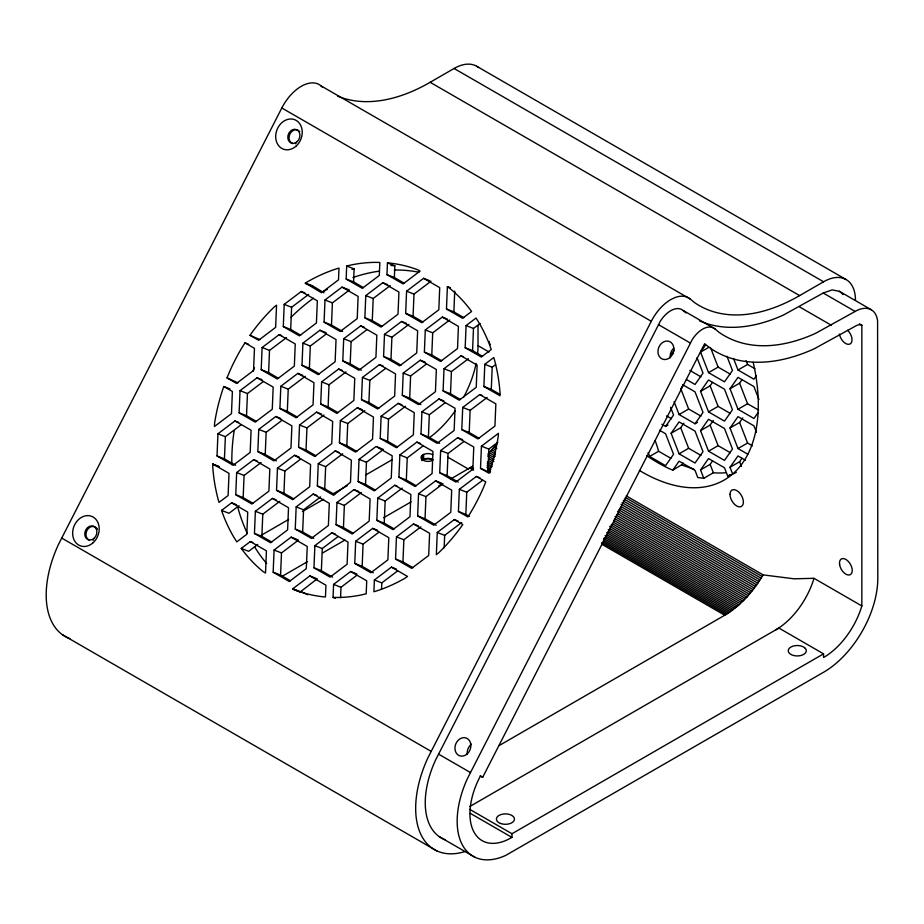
<?xml version="1.0" encoding="UTF-8"?>
<svg xmlns="http://www.w3.org/2000/svg" width="924" height="924" viewBox="0 0 924 924"><rect width="100%" height="100%" fill="white"/><g stroke="black" fill="none" stroke-linecap="round" stroke-linejoin="round"><path stroke-width="1.39" d="M234.985 420.928L251.097 430.226L250.185 452.402L233.148 465.269L217.036 455.971L217.948 433.795L234.985 420.928L238.681 422.372M235.597 465.303L224.451 458.87L225.364 436.694L241.245 424.682M253.696 459.667L269.808 468.976L268.896 491.141L251.859 504.019L235.747 494.71L236.66 472.534L253.696 459.667L257.392 461.122M257.057 377.789L273.181 387.087L272.268 409.263L255.232 422.129L239.12 412.832L240.032 390.656L257.057 377.789L262 379.718M253.072 503.337L243.162 497.609L244.075 475.444L261.099 462.566M256.445 421.459L246.523 415.731L247.447 393.555L263.328 381.543M272.395 498.417L288.519 507.715L287.607 529.891L270.57 542.758L254.458 533.46L255.37 511.284L272.395 498.417L276.103 499.861M275.768 416.528L291.892 425.837L290.968 448.013L273.943 460.88L257.831 451.57L258.743 429.406L275.768 416.528L280.711 418.468M279.14 334.65L295.253 343.947L294.34 366.123L277.315 378.99L261.203 369.692L262.116 347.516L279.14 334.65L281.612 335.608M271.783 542.088L261.862 536.359L262.786 514.183L279.81 501.316M276.392 460.914L265.234 454.481L266.147 432.305L282.039 420.293M278.528 378.32L268.607 372.591L269.519 350.415L286.555 337.549M291.106 537.156L307.23 546.465L306.306 568.641L289.281 581.508L273.169 572.21L274.082 550.034L291.106 537.156L297.285 539.581M294.479 455.278L310.591 464.576L309.679 486.752L292.654 499.63L276.542 490.321L277.454 468.145L294.479 455.278L299.422 457.207M297.851 373.388L313.964 382.698L313.051 404.874L296.026 417.74L279.914 408.443L280.827 386.267L297.851 373.388L302.795 375.329M301.224 291.51L317.336 300.808L316.424 322.984L299.399 335.851L283.287 326.553L284.199 304.377L301.224 291.51L304.932 292.954M290.494 580.826L280.573 575.109L281.497 552.933L298.521 540.066M293.867 498.948L283.945 493.22L284.858 471.044L300.75 459.032M297.239 417.059L287.318 411.342L288.23 389.166L305.267 376.287M300.612 335.181L290.69 329.452L291.603 307.276L308.639 294.41M309.817 575.906L325.941 585.215L325.456 596.962L323.215 596.789A171.471 139.478 -68.6 0 1 294.779 589.939L292.793 588.773L309.817 575.906L315.996 578.32M313.19 494.028L329.302 503.326L328.39 525.502L311.365 538.369L295.253 529.071L296.165 506.895L313.19 494.028L316.897 495.472M316.562 412.139L332.675 421.436L331.762 443.612L314.738 456.491L298.625 447.181L299.538 425.005L316.562 412.139L321.506 414.067M319.935 330.249L336.047 339.558L335.135 361.734L318.11 374.601L301.998 365.303L302.91 343.127L319.935 330.249L326.114 332.675M317.232 578.805L300.184 592.007L292.781 589.108M313.813 538.403L302.656 531.97L303.569 509.794L320.605 496.927M315.95 455.809L306.029 450.08L306.941 427.904L323.978 415.038M319.323 373.92L309.401 368.202L310.314 346.026L326.207 334.014M323.931 292.758L312.786 285.99L305.382 283.091L321.483 292.723L338.507 279.845L338.993 268.087L337.098 268.63A171.471 139.478 -68.6 0 0 307.819 281.601L305.382 283.091M331.901 532.767L348.013 542.076L347.101 564.241L330.076 577.119L313.964 567.81L314.876 545.645L331.901 532.767L335.608 534.222M335.273 450.889L351.386 460.187L350.473 482.363L333.448 495.229L317.336 485.932L318.249 463.756L335.273 450.889L338.981 452.333M338.646 368.999L354.758 378.309L353.846 400.473L336.821 413.351L320.709 404.042L321.621 381.866L338.646 368.999L342.354 370.455M342.019 287.121L358.131 296.419L357.218 318.595L340.194 331.462L324.081 322.164L324.994 299.988L342.019 287.121L349.422 290.021M332.524 577.154L321.367 570.709L322.28 548.544L338.172 536.532M334.661 494.559L324.74 488.831L325.652 466.655L342.688 453.788M338.034 412.67L328.112 406.941L329.025 384.777L346.05 371.898M342.642 331.497L331.485 325.063L332.397 302.887L348.279 290.887M335.516 598.371L333.056 597.401L333.587 584.384L350.612 571.517L356.791 573.931M353.984 489.628L370.097 498.937L369.184 521.113L352.159 533.98L336.047 524.67L336.96 502.506L353.984 489.628L358.928 491.568M357.357 407.75L373.469 417.047L372.557 439.223L355.532 452.09L339.42 442.792L340.332 420.616L357.357 407.75L362.3 409.678M360.73 325.86L376.842 335.169L375.929 357.345L358.905 370.212L342.792 360.903L343.705 338.738L360.73 325.86L364.437 327.315M346.165 279.025L346.696 265.997L352.125 264.761A171.471 139.478 -68.6 0 1 374.717 262.37L379.845 262.451L379.302 275.456L362.277 288.323L346.165 279.025L353.569 281.924L363.49 287.653M340.563 597.701L340.991 587.283L356.883 575.271M353.372 533.298L343.451 527.581L344.363 505.405L361.388 492.527M356.745 451.42L346.823 445.691L347.736 423.515L364.761 410.649M361.353 370.247L350.196 363.813L351.108 341.637L367.001 329.625M353.569 281.924L354.111 268.896L346.696 265.997M372.695 528.378L388.808 537.676L387.895 559.852L370.871 572.73L354.758 563.421L355.671 541.245L372.695 528.378L377.639 530.307M358.131 481.543L359.043 459.367L376.068 446.488L392.18 455.798L391.268 477.974L374.243 490.84L358.131 481.543L365.534 484.442L375.456 490.159M379.441 364.61L395.553 373.908L394.64 396.084L377.616 408.962L361.503 399.653L362.416 377.477L379.441 364.61L383.148 366.054M382.813 282.721L398.925 292.03L398.013 314.206L380.988 327.073L364.876 317.775L365.788 295.599L382.813 282.721L387.757 284.661M373.319 572.764L362.162 566.32L363.074 544.144L378.967 532.132M365.534 484.442L366.447 462.266L383.472 449.387M378.828 408.281L368.907 402.552L369.819 380.376L385.712 368.364M382.201 326.391L372.28 320.674L373.192 298.498L390.217 285.62M374.382 579.995L373.897 591.73L375.687 591.221A171.471 139.478 -68.6 0 0 404.966 578.239L407.519 576.426L391.406 567.128L374.382 579.995L381.785 582.894L397.678 570.882M394.779 485.239L410.891 494.536L409.979 516.712L392.954 529.591L376.842 520.281L377.754 498.105L394.779 485.239L397.251 486.209M398.152 403.361L414.264 412.658L413.351 434.834L396.327 447.701L380.214 438.403L381.127 416.227L398.152 403.361L401.859 404.804M401.524 321.471L417.636 330.769L416.724 352.945L399.699 365.823L383.587 356.514L384.499 334.338L401.524 321.471L406.468 323.4M386.96 274.636L387.445 262.89L389.57 263.063A171.471 139.478 -68.6 0 1 418.006 269.9L420.097 271.067L403.072 283.934L386.96 274.636L394.363 277.535L404.285 283.252M381.52 589.42L381.785 582.894M394.167 528.909L384.245 523.18L385.158 501.004L402.183 488.138M397.539 447.02L387.618 441.302L388.53 419.126L405.555 406.26M400.912 365.142L390.991 359.413L391.903 337.237L408.928 324.37M394.363 277.535L394.848 265.8L387.445 262.89M413.49 523.989L429.602 533.287L428.69 555.463L411.665 568.329L395.553 559.032L396.465 536.856L413.49 523.989L418.433 525.918M416.863 442.099L432.975 451.409L432.062 473.573L415.038 486.451L398.925 477.142L399.838 454.978L416.863 442.099L420.57 443.555M420.235 360.221L436.347 369.519L435.435 391.695L418.41 404.562L402.298 395.264L403.211 373.088L420.235 360.221L425.179 362.15M423.608 278.332L439.72 287.641L438.808 309.806L421.783 322.684L405.671 313.375L406.583 291.199L423.608 278.332L429.776 280.746M412.878 567.659L402.956 561.931L403.869 539.755L420.894 526.888M416.25 485.77L406.329 480.041L407.241 457.877L423.134 445.865M420.859 404.608L409.702 398.163L410.614 375.987L426.507 363.975M422.996 322.002L413.074 316.274L413.987 294.109L431.011 281.231M435.574 480.85L451.686 490.147L450.773 512.323L433.749 525.19L417.636 515.892L418.549 493.716L435.574 480.85L441.741 483.264M438.946 398.96L455.058 408.269L454.146 430.445L437.121 443.312L421.009 434.003L421.922 411.838L438.946 398.96L443.878 400.901M442.319 317.082L458.431 326.38L457.519 348.556L440.494 361.423L424.382 352.125L425.294 329.949L442.319 317.082L447.251 319.011M436.197 525.236L425.04 518.791L425.952 496.615L442.977 483.749M439.57 443.347L428.413 436.913L429.325 414.737L445.218 402.725M441.695 360.753L431.785 355.024L432.698 332.848L449.722 319.981M437.26 532.467L436.347 554.643L438.438 553.002A171.471 139.478 -68.6 0 0 461.284 526.68L462.785 524.497L454.285 519.588L437.26 532.467L444.663 535.366L461.688 522.499M457.657 437.71L473.769 447.008L472.857 469.184L455.832 482.062L439.72 472.753L440.632 450.577L457.657 437.71L462.589 439.639M461.03 355.821L477.142 365.13L476.23 387.306L459.205 400.173L443.093 390.875L444.005 368.699L461.03 355.821L463.502 356.791M447.574 286.659L449.63 288.23A171.471 139.478 -68.6 0 1 470.443 309.921L471.563 311.492L462.577 318.295L446.465 308.986L447.378 286.81L450.046 287.63M444.155 547.84L444.663 535.366M458.281 482.097L447.124 475.652L448.036 453.476L463.929 441.464M460.406 399.491L450.496 393.774L451.409 371.598L468.433 358.72M463.779 317.613L453.869 311.885L454.724 291.095M476.368 476.461L485.781 481.889L483.298 487.964A171.471 139.478 -68.6 0 1 471.044 511.85L467.844 516.932L458.431 511.503L459.344 489.327L476.368 476.461L480.076 477.904M479.741 394.571L495.853 403.869L494.941 426.045L477.916 438.923L461.804 429.614L462.716 407.438L479.741 394.571L482.213 395.541M465.176 347.736L466.089 325.56L476.045 318.029L479.036 322.811A171.471 139.478 -68.6 0 1 489.373 344.282L491.233 349.515L481.288 357.034L465.176 347.736L472.58 350.635L482.49 356.352M469.369 516.435L465.835 514.402L466.747 492.226L482.64 480.214M479.117 438.242L469.207 432.513L470.12 410.337L487.144 397.47M472.58 350.635L473.492 328.459L480.133 323.446M480.515 468.364L481.427 446.188L498.452 433.321L498.209 436.555A171.471 139.478 -68.6 0 1 489.743 471.217L489.004 473.261L480.515 468.364L490.344 472.661M483.887 386.475L484.8 364.31L493.762 357.519L494.456 359.817A171.471 139.478 -68.6 0 1 500.046 392.989L500 395.784L483.887 386.475L491.291 389.374L499.965 394.386M487.918 471.263L488.831 449.087L497.909 442.226M491.291 389.374L492.203 367.209L495.564 364.657M469.796 806.502L778.886 628.054L823.561 653.846L823.561 657.53A58.662 33.865 -60 0 0 861.445 607.241L861.849 605.948L813.986 578.308L813.594 579.602A58.662 33.865 -60 0 1 777.869 628.574L775.698 629.902M223.804 386.521L223.042 388.634A171.471 139.478 -68.6 0 0 214.576 423.296L214.437 426.518L231.474 413.652L232.386 391.476L223.804 386.521L229.972 388.946M244.976 342.862L254.47 348.336L253.557 370.512L236.521 383.391L227.027 377.904L229.487 371.887A171.471 139.478 -68.6 0 1 241.742 348.002L244.976 342.862L248.672 344.306M855.462 300.208A45.126 26.057 -60 0 0 846.118 279.556L842.977 278.182A45.126 26.057 -60 0 0 823.561 281.785L799.63 295.599A200.785 115.927 -60 0 1 694.109 302.275L690.39 299.11L320.917 85.805A35.828 20.686 -60 0 0 281.82 107.981L58.385 544.617A90.252 52.102 -60 0 0 69.854 638.576M690.39 299.11A35.828 20.686 -60 0 0 674.624 297.724L670.928 299.515A35.828 20.686 -60 0 0 651.293 321.286L427.858 757.934A90.252 52.102 -60 0 0 464.911 851.593M715.084 328.979L713.259 327.789A22.245 12.844 -60 0 0 692.168 339.743L467.521 778.378A76.692 44.283 -60 0 0 505.728 855.405L823.561 672.268A76.715 44.294 -60 0 0 860.891 633.506L861.907 631.773A76.715 44.294 -60 0 0 872.522 608.327L873.111 606.502A76.715 44.294 -60 0 0 877.8 578.32L877.592 320.917A31.555 18.214 -60 0 0 873.168 311.145C868.121 306.514 860.463 308.212 855.15 311.446L815.696 333.275A214.345 123.758 -60 0 1 718.895 332.213L715.084 328.979L681.346 309.367A22.245 12.844 -60 0 0 660.256 321.333L435.608 759.955A76.692 44.283 -60 0 0 445.356 839.801M823.561 653.846L511.977 833.737L511.977 837.421L507.057 839.962A58.616 33.842 -60 0 1 477.858 781.092L480.284 776.229L482.732 777.188L704.642 343.693L709.401 347.574A232.421 134.188 -60 0 0 814.356 348.729L856.71 325.433A13.467 7.773 -60 0 1 861.26 324.982L861.849 325.236L861.849 605.948M499.006 745.645L727.662 613.548L737.491 606.225L746.892 597.112L755.555 586.509L763.12 574.89L794.132 578.817L813.986 578.308M250.034 335.297L251.501 333.171A171.471 139.478 -68.6 0 1 274.347 306.837L276.553 305.209L275.629 327.373L258.605 340.251L250.034 335.297L259.887 339.616M674.289 350.161L671.101 354.701L673.492 353.326M726.98 356.364L732.466 370.501L724.485 381.843L708.535 372.638L700.554 352.079L705.347 345.264M681.473 387.318L683.067 385.054M661.896 424.255L665.58 426.38L673.55 415.038L670.558 407.322M671.101 433.264L679.082 421.91L695.033 431.115L703.014 451.674L695.033 463.028L679.082 453.823L671.101 433.264L680.676 427.731L683.864 423.192M700.554 391.349L708.535 380.007L724.485 389.212L732.466 409.771L724.485 421.125L708.535 411.908L700.554 391.349L710.129 385.828L712.519 382.421M674.093 401.686L679.082 414.541L695.033 423.746L703.014 412.404L695.033 391.845L682.755 384.754M646.615 455.601A164.703 95.091 60 0 0 669.946 468.965L672.776 470.154L679.082 461.192L695.033 470.397L697.805 477.546L703.799 478.262L713.363 472.73L714.714 472.869A164.703 95.091 60 0 0 725.583 472.742M700.554 430.63L708.535 419.277L724.485 428.493L732.466 449.052L724.485 460.395L708.535 451.189L700.554 430.63L710.129 425.098L713.316 420.559M757.934 412.82L753.949 418.491L737.999 409.274L730.018 388.715L737.999 377.373L753.949 386.579L758.927 399.434M730.018 388.715L739.593 383.194L741.984 379.787M756.34 375.802L753.949 379.21L737.999 370.004L733.506 358.443M703.799 478.262L700.554 469.9L708.535 458.558L724.485 467.763L727.708 476.056L731.069 475.017M747.816 454.227L737.999 448.556L730.018 427.997L737.999 416.643L753.949 425.86L756.444 432.282M700.554 469.9L710.129 464.379L712.519 460.972M730.018 427.997L739.593 422.464L742.781 417.925M732.755 474.324L730.018 467.267L737.999 455.925L745.449 460.233M730.018 467.267L739.593 461.746L741.984 458.339M672.776 470.154L682.097 464.529A120.097 25.375 -38.8 0 0 683.252 463.051M496.869 443.947L489.189 452.621L495.403 456.202M212.901 464.056L229.013 473.365L228.101 495.541L219.034 502.39L218.33 500.034A171.471 139.478 -68.6 0 1 212.739 466.863L212.901 464.056L219.069 466.481M231.612 502.806L247.724 512.104L246.812 534.28L236.775 541.868L233.749 537.04A171.471 139.478 -68.6 0 1 223.412 515.557L221.575 510.394L231.612 502.806L236.544 504.735M239.016 505.705L228.979 513.294L221.575 510.394M250.323 541.556L266.435 550.854L265.523 573.03L263.155 571.621A171.471 139.478 -68.6 0 1 242.342 549.919L241.256 548.406L250.323 541.556L252.783 542.515M257.727 544.455L248.66 551.305L241.256 548.406M432.709 460.244A6.768 3.904 0 0 1 424.232 460.764L422.245 459.609A6.768 3.904 0 0 1 422.661 455.024L423.666 454.446A6.768 3.904 0 0 1 432.709 454.724M421.887 460.498A6.768 3.904 0 0 1 422.661 459.817L423.666 459.24A6.768 3.904 0 0 1 432.709 459.505M451.028 478.805L472.591 466.274M337.63 96.119A200.785 115.927 -60 0 0 430.157 82.294L454.088 68.48A45.126 26.057 -60 0 1 478.528 67.521M261.215 535.308L288.658 519.461M302.391 511.538L323.596 499.295M333.587 493.532L347.308 485.608M366.031 474.797L392.226 459.667M282.605 576.045L307.553 561.642M322.522 553.002L344.987 540.032M383.656 517.706L411.111 501.859M438.553 486.012L442.296 483.841M700.554 352.079L708.939 347.239M699.387 320.801A214.345 123.758 -60 0 0 783.783 314.865L823.238 293.024L832.097 289.893L839.339 291.303L871.24 309.725M708.535 372.638L718.11 367.105L730.376 374.197M737.999 370.004L747.562 364.472L754.931 368.722M679.082 414.541L688.646 409.02L700.923 416.1M665.58 426.38L667.971 425.005M708.535 411.908L718.11 406.387L730.376 413.467M695.033 423.746L697.424 422.372M648.128 452.598L649.618 456.444L658.616 451.258L670.893 458.339M737.999 409.274L747.562 403.753L758.616 410.129M679.082 453.823L688.646 448.29L700.923 455.382M708.535 451.189L718.11 445.657L730.376 452.748M737.999 448.556L747.562 443.023L752.471 445.865M727.708 476.056L730.099 474.67M733.945 473.631L736.347 472.256M351.998 269.381L354.111 268.896M333.056 597.401L338.057 597.481A171.471 139.478 -68.6 0 0 360.649 595.079L366.193 593.832L366.724 580.815L350.612 571.517M390.898 265.488L394.848 265.8M693.878 469.184L681.727 464.991M447.378 286.81L449.838 287.78M406.583 291.199L413.987 294.109M446.465 308.986L453.869 311.885M466.089 325.56L473.492 328.459M365.788 295.599L373.192 298.498M405.671 313.375L413.074 316.274M425.294 329.949L432.698 332.848M305.37 283.414L312.774 286.313M324.994 299.988L332.397 302.887M484.8 364.31L492.203 367.209M364.876 317.775L372.28 320.674M384.499 334.338L391.903 337.237M424.382 352.125L431.785 355.024M284.199 304.377L291.603 307.276M444.005 368.699L451.409 371.598M324.081 322.164L331.485 325.063M343.705 338.738L351.108 341.637M383.587 356.514L390.991 359.413M403.211 373.088L410.614 375.987M283.287 326.553L290.69 329.452M443.093 390.875L450.496 393.774M302.91 343.127L310.314 346.026M462.716 407.438L470.12 410.337M342.792 360.903L350.196 363.813M362.416 377.477L369.819 380.376M402.298 395.264L409.702 398.163M262.116 347.516L269.519 350.415M421.922 411.838L429.325 414.737M301.998 365.303L309.401 368.202M461.804 429.614L469.207 432.513M321.621 381.866L329.025 384.777M481.427 446.188L488.831 449.087M361.503 399.653L368.907 402.552M381.127 416.227L388.53 419.126M261.203 369.692L268.607 372.591M421.009 434.003L428.413 436.913M280.827 386.267L288.23 389.166M440.632 450.577L448.036 453.476M320.709 404.042L328.112 406.941M340.332 420.616L347.736 423.515M227.027 377.904L237.988 382.859M380.214 438.403L387.618 441.302M240.032 390.656L247.447 393.555M399.838 454.978L407.241 457.877M279.914 408.443L287.318 411.342M377.304 446.973L382.247 448.914M439.72 472.753L447.124 475.652M299.538 425.005L306.941 427.904M459.344 489.327L466.747 492.226M339.42 442.792L346.823 445.691M359.043 459.367L366.447 462.266M239.12 412.832L246.523 415.731M398.925 477.142L406.329 480.041M258.743 429.406L266.147 432.305M418.549 493.716L425.952 496.615M298.625 447.181L306.029 450.08M458.431 511.503L465.835 514.402M318.249 463.756L325.652 466.655M454.285 519.588L457.992 521.044M217.948 433.795L225.364 436.694M377.754 498.105L385.158 501.004M257.831 451.57L265.234 454.481M417.636 515.892L425.04 518.791M277.454 468.145L284.858 471.044M317.336 485.932L324.74 488.831M336.96 502.506L344.363 505.405M217.036 455.971L224.451 458.87M376.842 520.281L384.245 523.18M236.66 472.534L244.075 475.444M212.612 464.275L218.78 466.689M396.465 536.856L403.869 539.755M276.542 490.321L283.945 493.22M296.165 506.895L303.569 509.794M336.047 524.67L343.451 527.581M355.671 541.245L363.074 544.144M235.747 494.71L243.162 497.609M395.553 559.032L402.956 561.931M255.37 511.284L262.786 514.183M295.253 529.071L302.656 531.97M391.406 567.128L396.35 569.057M314.876 545.645L322.28 548.544M354.758 563.421L362.162 566.32M254.458 533.46L261.862 536.359M274.082 550.034L281.497 552.933M313.964 567.81L321.367 570.709M333.587 584.384L340.991 587.283M273.169 572.21L280.573 575.109M292.793 588.773L300.196 591.672M476.645 66.239L846.118 279.556M454.088 68.48L823.561 281.785M823.238 293.024L855.15 311.446M859.389 323.816L861.849 325.236M430.157 82.294L799.63 295.599M799.375 306.803L831.288 325.225M658.408 324.601L690.309 343.023M281.82 107.981L651.293 321.286M689.881 370.443L700.923 376.819M686.44 379.51L695.033 384.476L703.014 373.123L697.031 357.704M666.562 415.892L671.471 418.734M659.436 430.214L665.58 433.749L673.55 454.308L665.58 465.661L649.618 456.444M478.02 325.467L478.02 345.657L488.992 351.998M626.241 495.865L763.12 574.89M625.294 497.482L762.161 576.507M624.254 499.203L761.122 578.228M623.18 500.9L760.059 579.926M622.095 502.575L758.962 581.6M620.974 504.238L757.853 583.263M621.078 506.595L756.71 584.904M619.923 508.212L755.555 586.509M618.745 509.805L754.365 588.103M617.544 511.376L753.164 589.674M617.567 513.629L751.951 591.221M616.331 515.153L750.715 592.734M494.375 446.95L496.858 448.394M615.072 516.643L749.456 594.224M493.104 448.417L495.587 449.849M615.038 518.814L748.174 595.68M491.811 449.849L495.541 451.998M613.755 520.247L746.892 597.112M490.505 451.247L495.483 454.123M613.686 522.372L745.587 598.521M612.369 523.735L744.27 599.884M487.849 453.95L494.074 457.542M611.041 525.075L742.931 601.224M487.757 455.971L493.97 459.563M609.69 526.38L741.591 602.529M488.888 458.685L493.866 461.55M609.586 528.366L740.228 603.799M488.761 460.637L492.492 462.785M608.211 529.602L738.865 605.024M487.387 461.827L492.365 464.703M608.084 531.519L737.491 606.225M487.248 463.709L492.226 466.585M606.698 532.674L736.105 607.391M487.098 465.557L490.829 467.706M606.548 534.522L734.707 608.512M486.948 467.359L490.679 469.507M605.151 535.608L733.309 609.597M488.022 469.842L490.517 471.275M604.989 537.364L731.912 610.649M603.58 538.38L730.503 611.653M603.407 540.066L729.082 612.612M603.233 541.707L727.662 613.548M471.171 467.163L473.654 468.595M601.813 542.584L726.252 614.425M469.75 467.994L473.481 470.154M601.639 544.144L724.832 615.269M447.793 457.161L468.526 469.138M480.249 775.756L482.732 777.188M438.53 754.111L470.443 772.533M61.677 538.034L431.138 751.351M469.785 809.378L511.977 833.737M470.258 813.328L511.977 837.421M439.189 836.601L475.109 857.345M62.589 634.811L436.786 850.854M839.339 291.303L841.256 292.723A31.555 18.214 -60 0 1 842.884 294.594M683.171 310.556L686.035 312.982M320.917 85.805L322.776 87.387M746.072 360.626L747.562 364.472M739.593 383.194L747.562 403.753M710.625 347.828L718.11 367.105M739.593 422.464L747.562 443.023M710.129 385.828L718.11 406.387M739.593 461.746L741.418 466.447M710.129 425.098L718.11 445.657M680.676 388.45L688.646 409.02M710.129 464.379L713.363 472.73M680.676 427.731L688.646 448.29M658.616 451.258L658.523 450.912A120.097 94.722 84.9 0 0 655.197 440.702M423.666 454.446L423.666 459.24M422.661 455.024L422.661 459.817M421.598 456.086L421.598 459.678M423.065 459.401A13.537 7.819 0 0 1 432.779 459.401M847.608 330.249A9.021 5.209 60 0 1 849.907 344.063A9.021 5.209 60 0 1 839.396 334.049M670.281 357.842A9.471 7.704 -68.6 0 1 673.769 348.129M467.255 754.446A9.471 7.704 -68.6 0 1 471.459 744.132M478.02 345.657A78.967 45.588 -60 0 1 477.535 354.354M476.114 363.444A78.967 45.588 -60 0 1 463.675 397.089M455.001 411.111A78.967 45.588 -60 0 1 429.464 437.618M490.298 344.664A6.768 3.904 60 0 1 489.708 343.382M489.304 342.099A6.768 3.904 60 0 1 489.177 341.464M307.6 594.779A171.471 139.478 -68.6 0 1 301.051 591.522M266.655 563.536A171.471 139.478 -68.6 0 1 254.643 546.927M247.17 533.056A171.471 139.478 -68.6 0 1 237.884 507.692M231.843 464.68A171.471 139.478 -68.6 0 1 234.13 430.954M252.795 371.39A171.471 139.478 -68.6 0 1 254.504 367.948M290.829 317.521A171.471 139.478 -68.6 0 1 313.455 298.221M322.661 292.076A171.471 139.478 -68.6 0 1 327.373 289.258M352.91 277.535A171.471 139.478 -68.6 0 1 379.233 271.171M394.271 270.027A171.471 139.478 -68.6 0 1 418.826 272.199M89.305 540.124A7.219 5.867 -68.6 0 1 87.295 529.845A7.219 5.867 -68.6 0 1 96.731 528.251M97.101 528.782A7.219 5.867 -68.6 0 1 97.424 529.36M93.624 539.916A7.219 5.867 -68.6 0 1 93.012 540.182M292.931 143.67A7.219 5.867 -68.6 0 1 290.148 133.518A7.219 5.867 -68.6 0 1 299.78 131.612M296.061 143.532A7.219 5.867 -68.6 0 1 295.426 143.717M753.199 362.381A164.703 95.091 60 0 1 639.385 470.443M804.608 647.701L804.019 647.274A9.021 5.209 0 0 0 788.807 648.914A9.021 5.209 0 0 0 798.452 655.901A9.021 5.209 0 0 0 804.608 647.701M467.267 753.857A9.471 7.704 -68.6 0 0 466.481 738.126A9.471 7.704 -68.6 0 0 454.943 748.717A9.471 7.704 -68.6 0 0 467.267 753.857M670.293 357.253A9.471 7.704 -68.6 0 0 669.496 341.522A9.471 7.704 -68.6 0 0 657.969 352.113A9.471 7.704 -68.6 0 0 670.293 357.253M500.519 823.469A9.021 5.209 0 0 0 514.437 819.369A9.021 5.209 0 0 0 501.328 814.448A9.021 5.209 0 0 0 500.519 823.469M839.616 564.714A9.021 5.209 60 0 0 850.126 574.728A9.021 5.209 60 0 0 847.828 560.914A9.021 5.209 60 0 0 839.616 564.714M93.209 542.642A15.789 12.844 -68.6 0 0 91.892 516.424A15.789 12.844 -68.6 0 0 72.661 534.072A15.789 12.844 -68.6 0 0 93.209 542.642M94.144 538.265A7.219 5.867 -68.6 0 0 93.543 526.276A7.219 5.867 -68.6 0 0 84.754 534.349A7.219 5.867 -68.6 0 0 94.144 538.265M296.246 145.992A15.789 12.844 -68.6 0 0 294.941 119.785A15.789 12.844 -68.6 0 0 275.71 137.422A15.789 12.844 -68.6 0 0 296.246 145.992M297.182 141.615A7.219 5.867 -68.6 0 0 296.592 129.626A7.219 5.867 -68.6 0 0 287.803 137.699A7.219 5.867 -68.6 0 0 297.182 141.615M730.006 494.386A9.471 5.475 60 0 0 740.055 506.883A9.471 5.475 60 0 0 740.055 493.485A9.471 5.475 60 0 0 730.006 494.386"/></g></svg>
